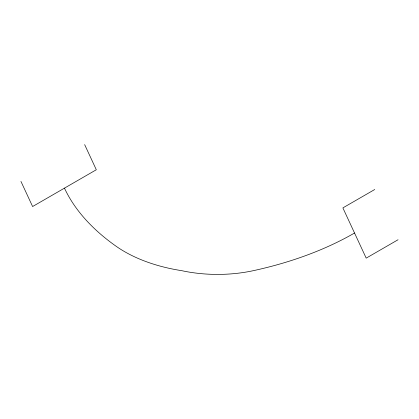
<?xml version="1.0" encoding="UTF-8"?>
<svg xmlns="http://www.w3.org/2000/svg" width="419" height="419" viewBox="0 0 419 419"><rect width="100%" height="100%" fill="white"/><g stroke="black" fill="none" stroke-linecap="round" stroke-linejoin="round"><path stroke-width="0.63" d="M374.733 189.503L342.878 207.892L366.196 258.135L398.05 239.747M84.654 144.628L96.312 169.753L32.609 206.53L20.95 181.411M354.537 233.016A284.951 164.515 0 0 1 253.568 270.622A102.178 58.99 0 0 1 181.621 270.653A127.261 73.472 0 0 1 116.136 246.262A268.359 154.936 0 0 1 64.463 188.141"/></g></svg>
